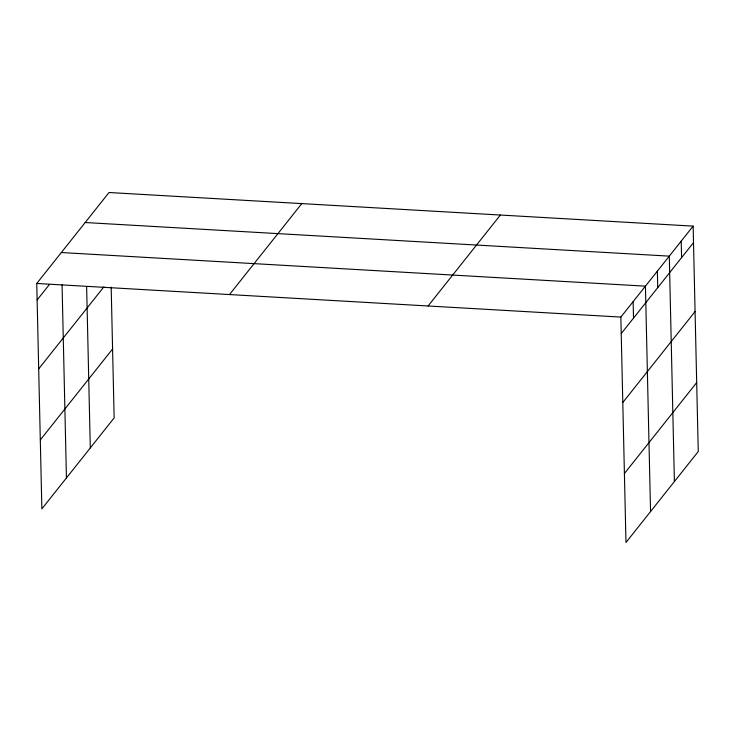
<?xml version="1.0" encoding="UTF-8"?>
<svg xmlns="http://www.w3.org/2000/svg" width="735" height="735" viewBox="0 0 735 735"><rect width="100%" height="100%" fill="white"/><g stroke="black" fill="none" stroke-linecap="round" stroke-linejoin="round"><path stroke-width="1.1" d="M111.178 287.109L114.145 417.921L41.867 508.877L36.75 283.462L109.028 192.515L693.133 226.123L698.25 451.538L625.972 542.485L620.854 317.079L693.133 226.123M37.127 299.954L49.41 284.491M38.689 368.896L103.957 286.779M40.296 439.934L112.584 348.978M229.504 294.551L301.782 203.604M428.101 305.981L500.379 215.033M621.231 333.571L693.509 242.614M622.793 402.514L695.071 311.557M624.401 473.542L696.688 382.595M85.177 222.521L669.282 256.138L674.399 481.554M61.327 252.537L645.431 286.154L650.548 511.569M36.75 283.462L620.854 317.079M681.207 241.135L681.584 257.627M657.356 271.142L657.733 287.642M633.138 301.616L633.515 318.108M86.629 286.485L90.295 447.937M62.062 284.849L66.444 477.952"/></g></svg>
